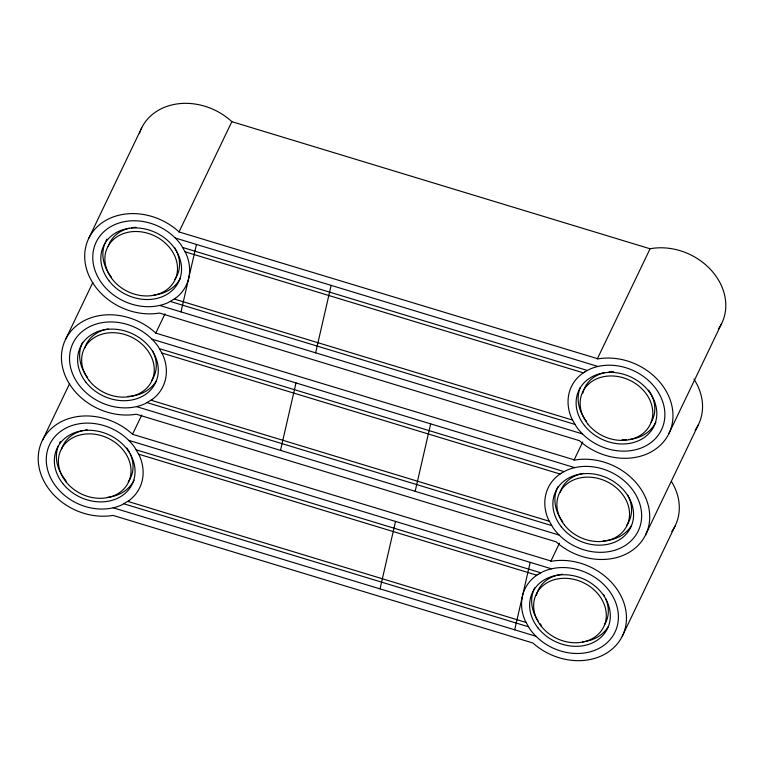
<?xml version="1.0" encoding="UTF-8"?>
<svg xmlns="http://www.w3.org/2000/svg" width="764" height="764" viewBox="0 0 764 764"><rect width="100%" height="100%" fill="white"/><g stroke="black" fill="none" stroke-linecap="round" stroke-linejoin="round"><path stroke-width="1.15" d="M180.972 311.903L196.472 244.451M280.503 450.388L296.002 382.936M315.637 352.825L331.137 285.373M380.042 588.882L395.532 521.43M415.167 491.319L430.667 423.867M514.697 629.813L530.197 562.361M88.93 237.986L141.751 127.731M65.685 339.168L92.864 282.432M42.431 440.341L69.62 383.604M179.024 231.931L178.318 231.263A58.265 48.075 25.6 0 0 85.749 246.877A58.265 48.075 25.6 0 0 159.533 313.049L579.351 440.647A58.265 48.075 25.6 0 0 634.798 457.493L638.255 456.805A58.265 48.075 25.6 0 0 656.295 378.276L653.592 375.707A58.265 48.075 25.6 0 0 598.136 358.86L179.024 231.931L231.845 121.667L231.148 121.008A58.265 48.075 25.6 0 0 140.461 130.596M155.77 333.104L155.073 332.435A58.265 48.075 25.6 0 0 62.495 348.05A58.265 48.075 25.6 0 0 136.278 414.222L556.096 541.819A58.265 48.075 25.6 0 0 611.553 558.675L615.01 557.978A58.265 48.075 25.6 0 0 633.05 479.458L630.348 476.889A58.265 48.075 25.6 0 0 574.891 460.033L155.77 333.104L165.005 313.832M132.525 434.277L131.828 433.618A58.265 48.075 25.6 0 0 76.371 416.762L72.914 417.459A58.265 48.075 25.6 0 0 54.874 495.979L57.577 498.548A58.265 48.075 25.6 0 0 113.034 515.404L532.852 642.992A58.265 48.075 25.6 0 0 625.429 627.378A58.265 48.075 25.6 0 0 551.646 561.206L132.525 434.277L141.76 415.014M597.247 359.042L650.068 248.778L650.966 248.596A58.265 48.075 25.6 0 1 706.423 265.452L709.126 268.021A58.265 48.075 25.6 0 1 718.322 329.055M573.993 460.214L582.712 442.012M550.749 561.387L559.468 543.194M668.739 433.914L721.569 323.659M645.494 535.096L698.315 424.832M622.249 636.269L675.07 526.014M231.845 121.667L650.068 248.778M175.214 237.986L597.954 366.472M182.806 247.507L587.258 370.435M185.194 251.843L583.324 372.842M174.345 299.058L572.475 420.057M170.41 301.474L574.862 424.392M159.714 305.438L582.454 433.923M151.96 339.159L574.709 467.644M159.561 348.69L564.013 471.608M161.949 353.025L560.079 474.024M151.1 400.24L549.23 521.239M147.156 402.647L551.618 525.575M136.46 406.61L559.21 535.096M128.715 440.341L551.465 568.817M136.307 449.862L540.769 572.79M138.704 454.198L536.825 575.196M127.855 501.413L525.976 622.412M123.911 503.82L528.373 626.747M113.215 507.793L535.965 636.269M693.941 379.116A58.265 48.075 25.6 0 1 695.068 430.227M627.779 495.225A37.455 30.904 25.6 0 1 626.766 525.126M560.146 492.312A37.455 30.904 25.6 0 1 583.467 473.413M631.503 525.47A41.619 34.342 25.6 0 1 603.254 540.874M562.781 521.841A41.619 34.342 25.6 0 1 557.921 486.725M152.504 350.781A37.455 30.904 25.6 0 1 151.492 380.682M84.871 347.868A37.455 30.904 25.6 0 1 108.201 328.959M156.238 381.016A41.619 34.342 25.6 0 1 127.98 396.43M87.516 377.397A41.619 34.342 25.6 0 1 82.646 342.282M139.401 133.566A58.265 48.075 25.6 0 1 140.079 131.58M648.636 390.137A37.455 30.904 25.6 0 1 651.129 422.253M582.856 393.107A37.455 30.904 25.6 0 1 604.496 372.679M608.994 371.925A37.455 30.904 25.6 0 1 613.645 371.715M655.837 422.32A41.619 34.342 25.6 0 1 629.068 439.51M626.499 439.701A41.619 34.342 25.6 0 1 622.144 439.682M586.561 421.356A41.619 34.342 25.6 0 1 583.61 417.125M583.18 416.39A41.619 34.342 25.6 0 1 580.248 387.596M174.631 247.622A37.455 30.904 25.6 0 1 174.746 279.5M108.116 246.696A37.455 30.904 25.6 0 1 129.221 228.235M131.446 227.787A37.455 30.904 25.6 0 1 136.03 227.3M180.562 277.876A41.619 34.342 25.6 0 1 153.793 295.057M111.286 276.912A41.619 34.342 25.6 0 1 108.345 272.672M107.905 271.946A41.619 34.342 25.6 0 1 104.974 243.153M105.9 241.099A41.619 34.342 25.6 0 1 106.979 239.132M671.651 481.807A58.265 48.075 25.6 0 1 671.823 531.41M130.252 453.988A37.455 30.904 25.6 0 1 128.247 481.855M61.626 449.041A37.455 30.904 25.6 0 1 82.732 430.581M84.957 430.142A37.455 30.904 25.6 0 1 87.22 429.826M126.872 448.038A37.455 30.904 25.6 0 1 129.259 451.954M134.072 480.222A41.619 34.342 25.6 0 1 107.304 497.412M65.905 480.613A41.619 34.342 25.6 0 1 58.484 445.507M59.401 443.454A41.619 34.342 25.6 0 1 60.48 441.487M605.518 598.432A37.455 30.904 25.6 0 1 604.63 624.608M536.366 595.452A37.455 30.904 25.6 0 1 562.495 574.27M603.407 594.421A37.455 30.904 25.6 0 1 604.534 596.407M608.259 626.642A41.619 34.342 25.6 0 1 582.579 641.856M541.17 625.057A41.619 34.342 25.6 0 1 540.062 623.711M538.037 620.912A41.619 34.342 25.6 0 1 534.676 587.898M175.548 298.227L168.233 302.563A49.937 41.208 25.6 0 1 159.867 305.409L156.906 306.001A49.937 41.208 25.6 0 1 93.666 249.284A49.937 41.208 25.6 0 1 173.017 235.904L175.338 238.101A49.937 41.208 25.6 0 1 181.383 245.33L185.881 253.256A49.937 41.208 25.6 0 1 175.548 298.227M152.303 399.4L144.979 403.736A49.937 41.208 25.6 0 1 136.622 406.582L133.662 407.174A49.937 41.208 25.6 0 1 70.422 350.456A49.937 41.208 25.6 0 1 149.763 337.077L152.084 339.283A49.937 41.208 25.6 0 1 158.129 346.503L162.637 354.429A49.937 41.208 25.6 0 1 152.303 399.4M129.059 500.573L121.734 504.909A49.937 41.208 25.6 0 1 113.378 507.754L110.417 508.356A49.937 41.208 25.6 0 1 62.887 493.907L60.566 491.71A49.937 41.208 25.6 0 1 76.028 424.402L78.998 423.81A49.937 41.208 25.6 0 1 126.518 438.259L128.839 440.456A49.937 41.208 25.6 0 1 134.884 447.675L139.392 455.611A49.937 41.208 25.6 0 1 129.059 500.573M584.422 372.078L582.12 373.682A49.937 41.208 25.6 0 0 571.787 418.653L576.285 426.579A49.937 41.208 25.6 0 0 582.33 433.799L584.651 436.005A49.937 41.208 25.6 0 0 632.181 450.445L635.142 449.853A49.937 41.208 25.6 0 0 650.603 382.554L648.283 380.348A49.937 41.208 25.6 0 0 600.762 365.908L597.792 366.5A49.937 41.208 25.6 0 0 589.436 369.346L584.422 372.078M561.177 473.26L558.876 474.855A49.937 41.208 25.6 0 0 548.542 519.826L553.04 527.752A49.937 41.208 25.6 0 0 559.086 534.981L561.406 537.178A49.937 41.208 25.6 0 0 608.937 551.627L611.897 551.025A49.937 41.208 25.6 0 0 627.359 483.727L625.038 481.53A49.937 41.208 25.6 0 0 577.508 467.081L574.547 467.673A49.937 41.208 25.6 0 0 566.191 470.519L561.177 473.26M537.932 574.433L535.621 576.037A49.937 41.208 25.6 0 0 525.288 620.998L529.796 628.934A49.937 41.208 25.6 0 0 535.841 636.154L538.162 638.351A49.937 41.208 25.6 0 0 617.503 624.971A49.937 41.208 25.6 0 0 554.263 568.254L551.302 568.855A49.937 41.208 25.6 0 0 542.946 571.701L537.932 574.433M561.282 526.768A41.619 34.342 25.6 0 0 630.558 527.743A41.619 34.342 25.6 0 0 587.831 473.546A41.619 34.342 25.6 0 0 561.282 526.768M564.472 525.03A37.455 30.904 25.6 0 0 626.824 525.899A37.455 30.904 25.6 0 0 588.366 477.128A37.455 30.904 25.6 0 0 564.472 525.03M86.007 382.325A41.619 34.342 25.6 0 0 155.283 383.289A41.619 34.342 25.6 0 0 112.556 329.103A41.619 34.342 25.6 0 0 86.007 382.325M89.207 380.587A37.455 30.904 25.6 0 0 151.549 381.456A37.455 30.904 25.6 0 0 113.101 332.684A37.455 30.904 25.6 0 0 89.207 380.587M584.527 425.596A41.619 34.342 25.6 0 0 653.803 426.56A41.619 34.342 25.6 0 0 611.076 372.374A41.619 34.342 25.6 0 0 584.527 425.596M587.726 423.858A37.455 30.904 25.6 0 0 650.068 424.727A37.455 30.904 25.6 0 0 611.62 375.955A37.455 30.904 25.6 0 0 587.726 423.858M109.262 281.152A41.619 34.342 25.6 0 0 178.528 282.117A41.619 34.342 25.6 0 0 135.801 227.92A41.619 34.342 25.6 0 0 109.262 281.152M112.451 279.404A37.455 30.904 25.6 0 0 174.794 280.273A37.455 30.904 25.6 0 0 136.345 231.502A37.455 30.904 25.6 0 0 112.451 279.404M62.763 483.497A41.619 34.342 25.6 0 0 132.038 484.471A41.619 34.342 25.6 0 0 89.312 430.275A41.619 34.342 25.6 0 0 62.763 483.497M65.962 481.759A37.455 30.904 25.6 0 0 128.304 482.628A37.455 30.904 25.6 0 0 89.846 433.856A37.455 30.904 25.6 0 0 65.962 481.759M538.037 627.951A41.619 34.342 25.6 0 0 607.304 628.915A41.619 34.342 25.6 0 0 564.586 574.729A41.619 34.342 25.6 0 0 538.037 627.951M541.227 626.203A37.455 30.904 25.6 0 0 603.579 627.072A37.455 30.904 25.6 0 0 565.121 578.3A37.455 30.904 25.6 0 0 541.227 626.203"/></g></svg>
